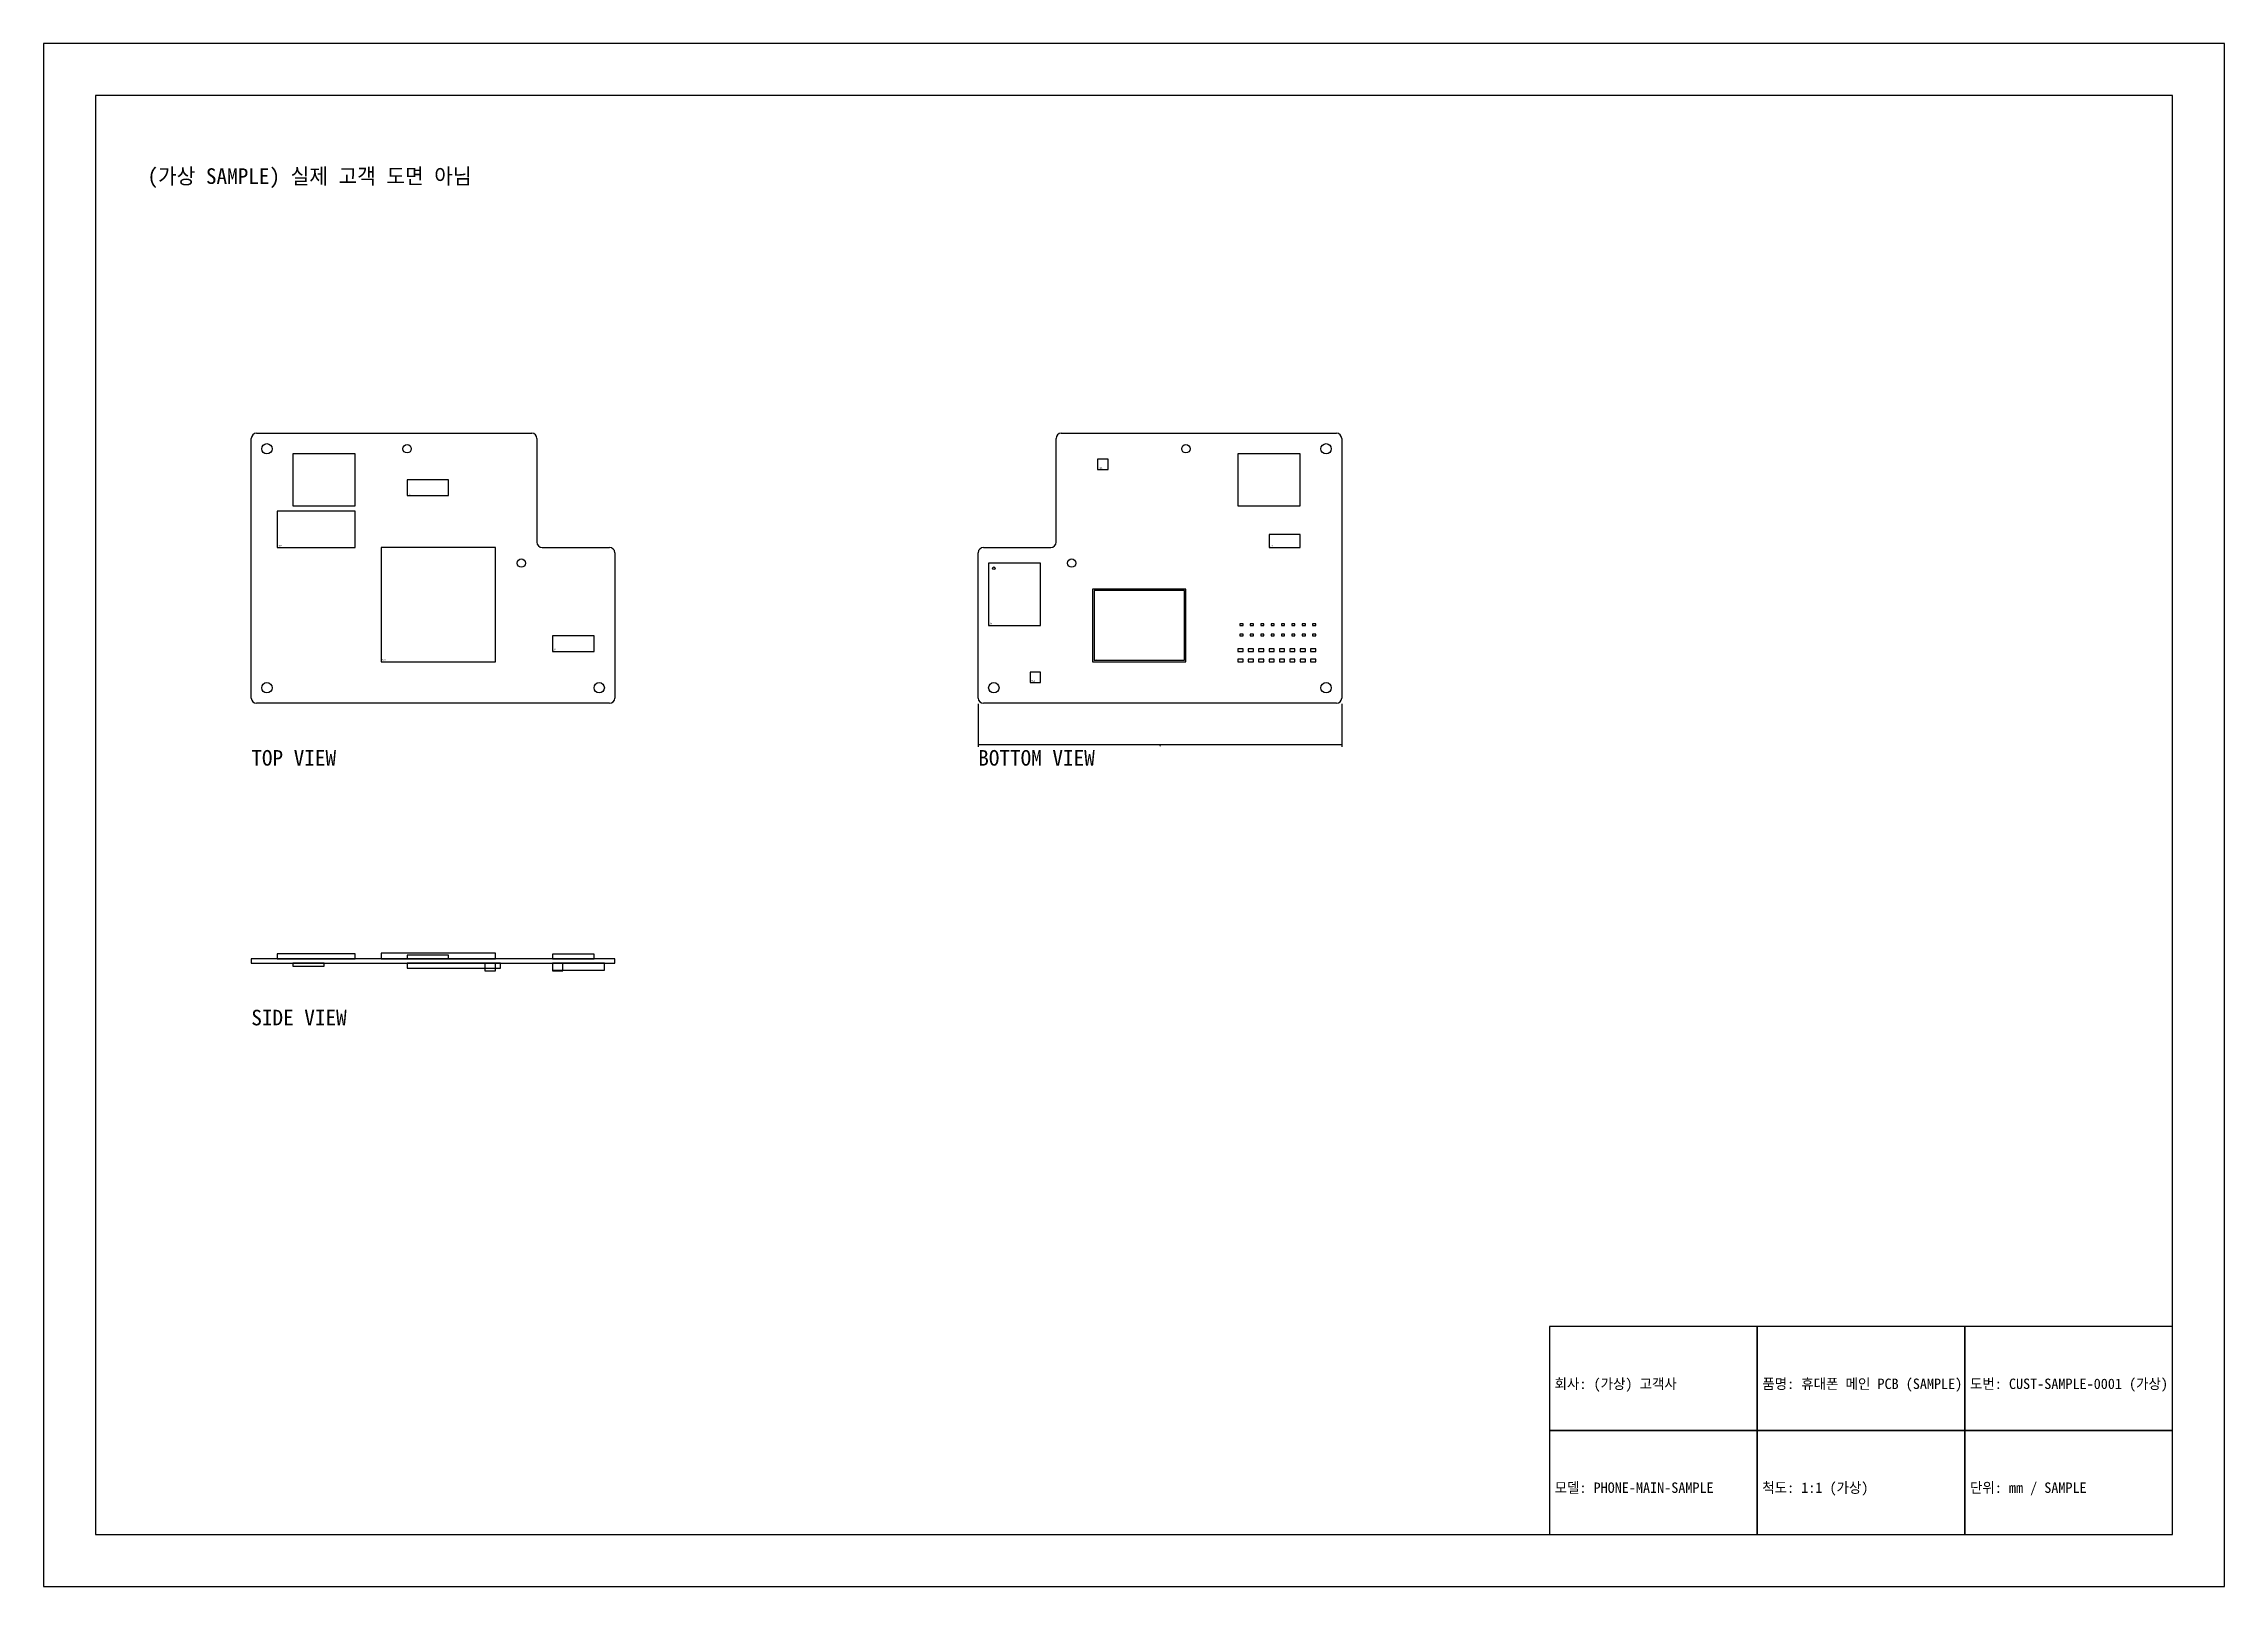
# Model space of a CAD drawing. Header units: metres. Extents: x 0 to 420, y 0 to 297.
import ezdxf

# ---------------------------------------------------------------- set-up
doc = ezdxf.new("R2010")
doc.units = ezdxf.units.M
doc.styles.add('OpenSansCondensed-Light', font='OpenSansCondensed-Light.ttf')
doc.dimstyles.new('EZDXF', dxfattribs={"dimtxt": 0.25, "dimasz": 0.175, "dimexe": 0.375, "dimexo": 0.125, "dimgap": 0.1, "dimtad": 1, "dimlfac": 100, "dimzin": 12, "dimdsep": 46, "dimtxsty": 'OpenSansCondensed-Light', "dimblk": 'ARCHTICK', "dimcen": 2.5, "dimazin": 3, "dimtfac": 0.5, "dimtmove": 2, "dimatfit": 3})

# ---------------------------------------------------------------- blocks, each defined once
blk = doc.blocks.new('_ARCHTICK')
at = {"color": 0, "linetype": 'BYBLOCK', "const_width": 0.15}
blk.add_lwpolyline([(-0.5, -0.5), (0.5, 0.5)], dxfattribs=at)

msp = doc.modelspace()

# ---------------------------------------------------------------- linework, layer by layer
for p, q in [((420, 297), (0, 297)), ((0, 297), (0, 0)), ((420, 0), (420, 297)), ((410, 287), (10, 287)), ((10, 287), (10, 10)), ((410, 10), (410, 287)), ((40, 171), (40, 221)), ((41, 222), (94, 222)), ((95, 221), (95, 201)), ((195, 201), (195, 221)), ((196, 222), (249, 222)), ((250, 221), (250, 171)), ((60, 218), (48, 218)), ((48, 218), (48, 208)), ((60, 208), (60, 218)), ((205, 217), (203, 217)), ((203, 217), (203, 215)), ((203, 215), (205, 215)), ((205, 215), (205, 217)), ((230, 218), (230, 208)), ((242, 218), (230, 218)), ((242, 208), (242, 218)), ((78, 213), (70, 213)), ((70, 213), (70, 210)), ((70, 210), (78, 210)), ((78, 210), (78, 213)), ((60, 207), (45, 207)), ((45, 207), (45, 200)), ((48, 208), (60, 208)), ((60, 200), (60, 207)), ((230, 208), (242, 208)), ((242, 202.5), (236, 202.5)), ((236, 202.5), (236, 200)), ((242, 200), (242, 202.5)), ((45, 200), (60, 200)), ((87, 200), (65, 200)), ((65, 200), (65, 178)), ((87, 178), (87, 200)), ((96, 200), (109, 200)), ((110, 199), (110, 171)), ((180, 171), (180, 199)), ((181, 200), (194, 200)), ((236, 200), (242, 200)), ((192, 197), (182, 197)), ((182, 197), (182, 185)), ((192, 185), (192, 197)), ((220, 192), (202, 192)), ((202, 192), (202, 178)), ((219.7, 191.7), (202.3, 191.7)), ((202.3, 191.7), (202.3, 178.3)), ((219.7, 178.3), (219.7, 191.7)), ((220, 178), (220, 192)), ((182, 185), (192, 185)), ((231, 185.3), (230.4, 185.3)), ((230.4, 185.3), (230.4, 185)), ((230.4, 185), (231, 185)), ((231, 185), (231, 185.3)), ((233, 185.3), (232.4, 185.3)), ((232.4, 185.3), (232.4, 185)), ((232.4, 185), (233, 185)), ((233, 185), (233, 185.3)), ((235, 185.3), (234.4, 185.3)), ((234.4, 185.3), (234.4, 185)), ((234.4, 185), (235, 185)), ((235, 185), (235, 185.3)), ((237, 185.3), (236.4, 185.3)), ((236.4, 185.3), (236.4, 185)), ((236.4, 185), (237, 185)), ((237, 185), (237, 185.3)), ((239, 185.3), (238.4, 185.3)), ((238.4, 185.3), (238.4, 185)), ((238.4, 185), (239, 185)), ((239, 185), (239, 185.3)), ((241, 185.3), (240.4, 185.3)), ((240.4, 185.3), (240.4, 185)), ((240.4, 185), (241, 185)), ((241, 185), (241, 185.3)), ((243, 185.3), (242.4, 185.3)), ((242.4, 185.3), (242.4, 185)), ((242.4, 185), (243, 185)), ((243, 185), (243, 185.3)), ((245, 185.3), (244.4, 185.3)), ((244.4, 185.3), (244.4, 185)), ((244.4, 185), (245, 185)), ((245, 185), (245, 185.3)), ((106, 183), (98, 183)), ((98, 183), (98, 180)), ((106, 180), (106, 183)), ((231, 183.3), (230.4, 183.3)), ((230.4, 183.3), (230.4, 183)), ((230.4, 183), (231, 183)), ((231, 183), (231, 183.3)), ((233, 183.3), (232.4, 183.3)), ((232.4, 183.3), (232.4, 183)), ((232.4, 183), (233, 183)), ((233, 183), (233, 183.3)), ((235, 183.3), (234.4, 183.3)), ((234.4, 183.3), (234.4, 183)), ((234.4, 183), (235, 183)), ((235, 183), (235, 183.3)), ((237, 183.3), (236.4, 183.3)), ((236.4, 183.3), (236.4, 183)), ((236.4, 183), (237, 183)), ((237, 183), (237, 183.3)), ((239, 183.3), (238.4, 183.3)), ((238.4, 183.3), (238.4, 183)), ((238.4, 183), (239, 183)), ((239, 183), (239, 183.3)), ((241, 183.3), (240.4, 183.3)), ((240.4, 183.3), (240.4, 183)), ((240.4, 183), (241, 183)), ((241, 183), (241, 183.3)), ((243, 183.3), (242.4, 183.3)), ((242.4, 183.3), (242.4, 183)), ((242.4, 183), (243, 183)), ((243, 183), (243, 183.3)), ((245, 183.3), (244.4, 183.3)), ((244.4, 183.3), (244.4, 183)), ((244.4, 183), (245, 183)), ((245, 183), (245, 183.3)), ((65, 178), (87, 178)), ((98, 180), (106, 180)), ((202, 178), (220, 178)), ((202.3, 178.3), (219.7, 178.3)), ((231, 180.5), (230, 180.5)), ((230, 180.5), (230, 180)), ((230, 180), (231, 180)), ((231, 178.5), (230, 178.5)), ((230, 178.5), (230, 178)), ((230, 178), (231, 178)), ((231, 180), (231, 180.5)), ((231, 178), (231, 178.5)), ((233, 180.5), (232, 180.5)), ((232, 180.5), (232, 180)), ((232, 180), (233, 180)), ((233, 178.5), (232, 178.5)), ((232, 178.5), (232, 178)), ((232, 178), (233, 178)), ((233, 180), (233, 180.5)), ((233, 178), (233, 178.5)), ((235, 180.5), (234, 180.5)), ((234, 180.5), (234, 180)), ((234, 180), (235, 180)), ((235, 178.5), (234, 178.5)), ((234, 178.5), (234, 178)), ((234, 178), (235, 178)), ((235, 180), (235, 180.5)), ((235, 178), (235, 178.5)), ((237, 180.5), (236, 180.5)), ((236, 180.5), (236, 180)), ((236, 180), (237, 180)), ((237, 178.5), (236, 178.5)), ((236, 178.5), (236, 178)), ((236, 178), (237, 178)), ((237, 180), (237, 180.5)), ((237, 178), (237, 178.5)), ((239, 180.5), (238, 180.5)), ((238, 180.5), (238, 180)), ((238, 180), (239, 180)), ((239, 178.5), (238, 178.5)), ((238, 178.5), (238, 178)), ((238, 178), (239, 178)), ((239, 180), (239, 180.5)), ((239, 178), (239, 178.5)), ((241, 180.5), (240, 180.5)), ((240, 180.5), (240, 180)), ((240, 180), (241, 180)), ((241, 178.5), (240, 178.5)), ((240, 178.5), (240, 178)), ((240, 178), (241, 178)), ((241, 180), (241, 180.5)), ((241, 178), (241, 178.5)), ((243, 180.5), (242, 180.5)), ((242, 180.5), (242, 180)), ((242, 180), (243, 180)), ((243, 178.5), (242, 178.5)), ((242, 178.5), (242, 178)), ((242, 178), (243, 178)), ((243, 180), (243, 180.5)), ((243, 178), (243, 178.5)), ((245, 180.5), (244, 180.5)), ((244, 180.5), (244, 180)), ((244, 180), (245, 180)), ((245, 178.5), (244, 178.5)), ((244, 178.5), (244, 178)), ((244, 178), (245, 178)), ((245, 180), (245, 180.5)), ((245, 178), (245, 178.5)), ((192, 176), (190, 176)), ((190, 176), (190, 174)), ((190, 174), (192, 174)), ((192, 174), (192, 176)), ((109, 170), (41, 170)), ((249, 170), (181.005, 170)), ((87, 121.9), (65, 121.9)), ((65, 121.9), (65, 120.8)), ((87, 120.8), (87, 121.9)), ((110, 120.8), (40, 120.8)), ((40, 120.8), (40, 120)), ((40, 120), (110, 120)), ((60, 121.8), (45, 121.8)), ((45, 121.8), (45, 120.8)), ((45, 120.8), (60, 120.8)), ((54, 120), (48, 120)), ((48, 120), (48, 119.4)), ((48, 119.4), (54, 119.4)), ((54, 119.4), (54, 120)), ((60, 120.8), (60, 121.8)), ((65, 120.8), (87, 120.8)), ((78, 121.5), (70, 121.5)), ((70, 121.5), (70, 120.8)), ((70, 120.8), (78, 120.8)), ((88, 120), (70, 120)), ((70, 120), (70, 119)), ((70, 119), (88, 119)), ((78, 120.8), (78, 121.5)), ((87, 120), (85, 120)), ((85, 120), (85, 118.5)), ((85, 118.5), (87, 118.5)), ((87, 118.5), (87, 120)), ((88, 119), (88, 120)), ((106, 121.7), (98, 121.7)), ((98, 121.7), (98, 120.8)), ((98, 120.8), (106, 120.8)), ((108, 120), (98, 120)), ((98, 120), (98, 118.6)), ((100, 120), (98, 120)), ((98, 120), (98, 118.5)), ((98, 118.6), (108, 118.6)), ((98, 118.5), (100, 118.5)), ((100, 118.5), (100, 120)), ((106, 120.8), (106, 121.7)), ((108, 118.6), (108, 120)), ((110, 120), (110, 120.8)), ((410, 50), (290, 50)), ((290, 50), (290, 10)), ((330, 50), (290, 50)), ((290, 50), (290, 30)), ((330, 30), (330, 50)), ((370, 50), (330, 50)), ((330, 50), (330, 30)), ((370, 30), (370, 50)), ((410, 50), (370, 50)), ((370, 50), (370, 30)), ((410, 10), (410, 50)), ((410, 30), (410, 50)), ((290, 30), (330, 30)), ((330, 30), (290, 30)), ((290, 30), (290, 10)), ((330, 30), (370, 30)), ((330, 10), (330, 30)), ((370, 30), (330, 30)), ((330, 30), (330, 10)), ((370, 30), (410, 30)), ((370, 10), (370, 30)), ((410, 30), (370, 30)), ((370, 30), (370, 10)), ((410, 10), (410, 30)), ((10, 10), (410, 10)), ((290, 10), (410, 10)), ((290, 10), (330, 10)), ((330, 10), (370, 10)), ((370, 10), (410, 10)), ((0, 0), (420, 0))]:
    msp.add_line(p, q)
for centre, radius in [((43, 219), 1), ((70, 219), 0.8), ((220, 219), 0.8), ((247, 219), 1), ((92, 197), 0.8), ((198, 197), 0.8), ((183, 196), 0.25), ((43, 173), 1), ((107, 173), 1), ((183, 173), 1), ((247, 173), 1)]:
    msp.add_circle(centre, radius)
for centre, start, end in [((41, 221), 90, 180), ((94, 221), 0, 90), ((196, 221), 90, 180), ((249, 221), 0, 90), ((96, 201), 180, 270), ((109, 199), 0, 90), ((181, 199), 90, 180), ((194, 201), 270, 0), ((41, 171), 180, 270), ((109, 171), 270, 0), ((181, 171), 180, 270), ((249, 171), 270, 0)]:
    msp.add_arc(centre, 1, start, end)

# ---------------------------------------------------------------- texts
for s, height, p in [('(가상 SAMPLE) 실제 고객 도면 아님', 3, (20, 270)), ('CL2', 0.3, (203.2, 215.2)), ('J1', 0.3, (70.2, 210.2)), ('SH3', 0.3, (45.2, 200.2)), ('J3', 0.3, (236.2, 200.2)), ('J5', 0.3, (182.2, 185.2)), ('SH2', 0.3, (65.2, 178.2)), ('J2', 0.3, (98.2, 180.2)), ('SH1', 0.3, (202.2, 178.2)), ('CL1', 0.3, (190.2, 174.2)), ('TOP VIEW', 3, (40, 158)), ('BOTTOM VIEW', 3, (180, 158)), ('SIDE VIEW', 3, (40, 108)), ('회사: (가상) 고객사', 2, (291, 38)), ('품명: 휴대폰 메인 PCB (SAMPLE)', 2, (331, 38)), ('도번: CUST-SAMPLE-0001 (가상)', 2, (371, 38)), ('모델: PHONE-MAIN-SAMPLE', 2, (291, 18)), ('척도: 1:1 (가상)', 2, (331, 18)), ('단위: mm / SAMPLE', 2, (371, 18))]:
    msp.add_text(s, height=height).set_placement(p)

# ---------------------------------------------------------------- dimensions: what is measured, and where the dimension line sits
msp.add_linear_dim(base=(250, 162), p1=(250, 170), p2=(180, 170), dimstyle='EZDXF', override={"dimlfac": 1}).render()

doc.saveas('drawing.dxf')
